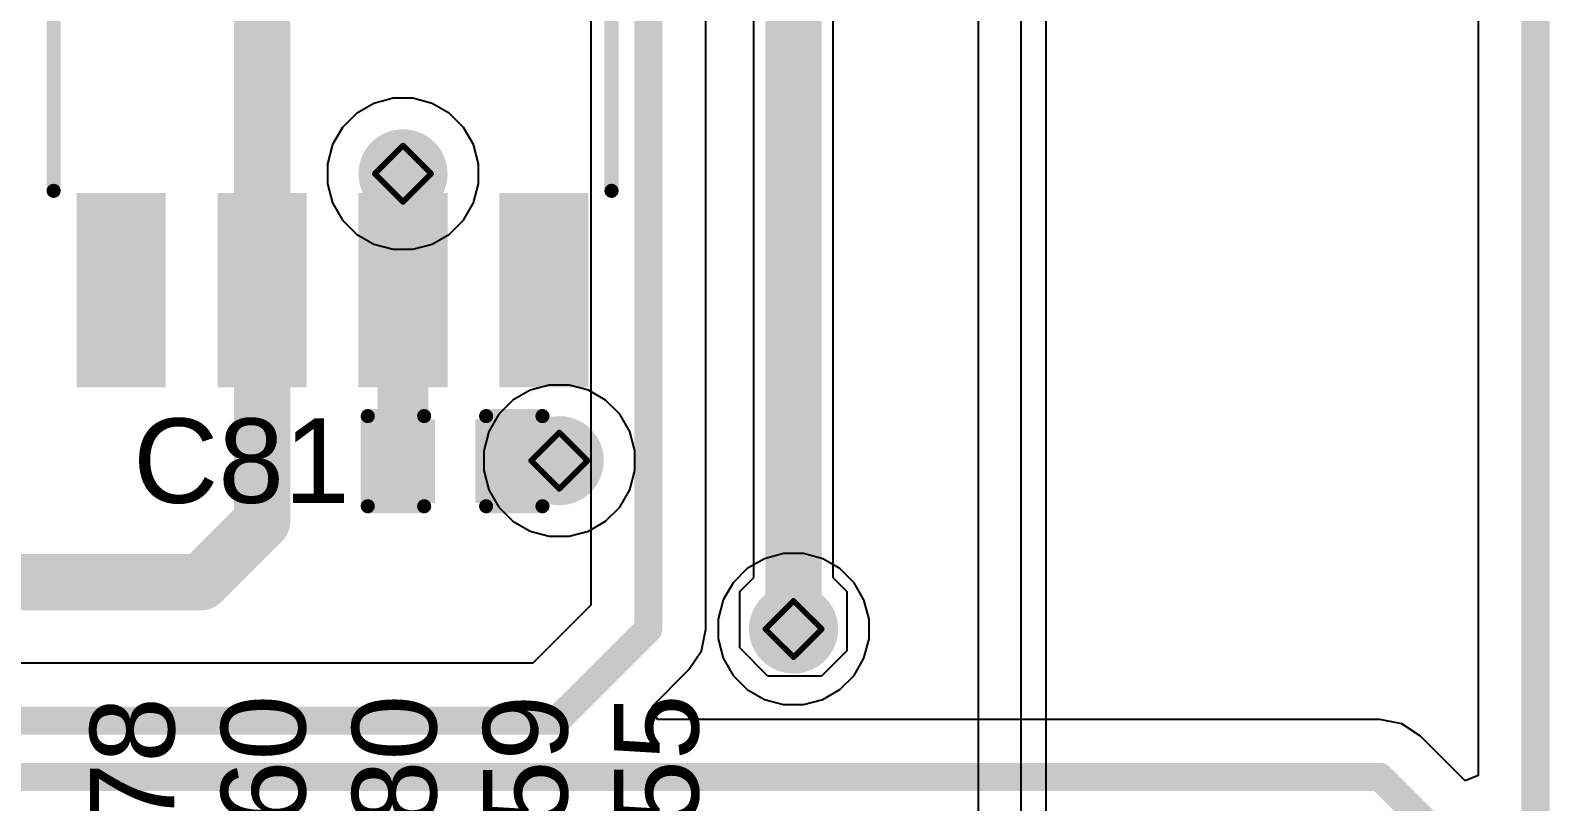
# Model space of a CAD drawing. Header units: inches. Extents: x -17.5 to 14.7, y -6.2 to 5.9.
# Drawn here: x 1.741 to 2.28, y 1.693 to 1.966 of the extents above; entities that cross this region are included whole.
import ezdxf

# ---------------------------------------------------------------- set-up
doc = ezdxf.new("R2010")
doc.units = ezdxf.units.IN
doc.header["$MEASUREMENT"] = 0
for name, color, linetype in [('Bottom Layer', 5, 'Continuous'), ('Bottom Solder', 6, 'Continuous'), ('Drill Drawing', 1, 'Continuous'), ('Ground Layer', 76, 'Continuous'), ('Power Layer', 16, 'Continuous'), ('Top Layer', 1, 'Continuous'), ('Top Overlay', 2, 'Continuous'), ('Top Paste', 8, 'Continuous'), ('Top Solder', 216, 'Continuous'), ('Via Holes', 16, 'Continuous')]:
    doc.layers.add(name, color=color, linetype=linetype)
doc.styles.add('Arial', font='', dxfattribs={"height": 0.2})
doc.styles.get('Arial').set_extended_font_data('Arial')

# ---------------------------------------------------------------- blocks, each defined once
blk = doc.blocks.new('SOIC_8_0_154___3_90___W______2')
at = {"layer": 'Top Layer'}
for points in [[(-0.13681, 0.06319), (-0.13681, 0.08681), (-0.07579, 0.08681), (-0.07579, 0.06319)], [(0.07579, 0.06319), (0.07579, 0.08681), (0.13681, 0.08681), (0.13681, 0.06319)], [(-0.13681, 0.01319), (-0.13681, 0.03681), (-0.07579, 0.03681), (-0.07579, 0.01319)], [(0.07579, 0.01319), (0.07579, 0.03681), (0.13681, 0.03681), (0.13681, 0.01319)], [(-0.13681, -0.03681), (-0.13681, -0.01319), (-0.07579, -0.01319), (-0.07579, -0.03681)], [(0.07579, -0.03681), (0.07579, -0.01319), (0.13681, -0.01319), (0.13681, -0.03681)], [(-0.13681, -0.08681), (-0.13681, -0.06319), (-0.07579, -0.06319), (-0.07579, -0.08681)], [(0.07579, -0.08681), (0.07579, -0.06319), (0.13681, -0.06319), (0.13681, -0.08681)]]:
    blk.add_hatch(color=1, dxfattribs=at).paths.add_polyline_path(points)
at = {"layer": 'Top Overlay'}
blk.add_hatch(color=2, dxfattribs=at).paths.add_polyline_path([(-0.07236, 0.064), (-0.05836, 0.064), (-0.05836, 0.087), (-0.07236, 0.087)])
at = {"layer": 'Top Paste'}
for points in [[(-0.13681, 0.06319), (-0.13681, 0.08681), (-0.07579, 0.08681), (-0.07579, 0.06319)], [(0.07579, 0.06319), (0.07579, 0.08681), (0.13681, 0.08681), (0.13681, 0.06319)], [(-0.13681, 0.01319), (-0.13681, 0.03681), (-0.07579, 0.03681), (-0.07579, 0.01319)], [(0.07579, 0.01319), (0.07579, 0.03681), (0.13681, 0.03681), (0.13681, 0.01319)], [(-0.13681, -0.03681), (-0.13681, -0.01319), (-0.07579, -0.01319), (-0.07579, -0.03681)], [(0.07579, -0.03681), (0.07579, -0.01319), (0.13681, -0.01319), (0.13681, -0.03681)], [(-0.13681, -0.08681), (-0.13681, -0.06319), (-0.07579, -0.06319), (-0.07579, -0.08681)], [(0.07579, -0.08681), (0.07579, -0.06319), (0.13681, -0.06319), (0.13681, -0.08681)]]:
    blk.add_hatch(color=8, dxfattribs=at).paths.add_polyline_path(points)
at = {"layer": 'Top Solder'}
for points in [[(-0.14081, 0.05919), (-0.14081, 0.09081), (-0.07179, 0.09081), (-0.07179, 0.05919)], [(0.07179, 0.05919), (0.07179, 0.09081), (0.14081, 0.09081), (0.14081, 0.05919)], [(-0.14081, 0.00919), (-0.14081, 0.04081), (-0.07179, 0.04081), (-0.07179, 0.00919)], [(0.07179, 0.00919), (0.07179, 0.04081), (0.14081, 0.04081), (0.14081, 0.00919)], [(-0.14081, -0.04081), (-0.14081, -0.00919), (-0.07179, -0.00919), (-0.07179, -0.04081)], [(0.07179, -0.04081), (0.07179, -0.00919), (0.14081, -0.00919), (0.14081, -0.04081)], [(-0.14081, -0.09081), (-0.14081, -0.05919), (-0.07179, -0.05919), (-0.07179, -0.09081)], [(0.07179, -0.09081), (0.07179, -0.05919), (0.14081, -0.05919), (0.14081, -0.09081)]]:
    blk.add_hatch(color=216, dxfattribs=at).paths.add_polyline_path(points)
at = {"layer": 'Top Overlay'}
for points in [[(0.071, 0.099, 0.005, 0.005, 0), (-0.072, 0.099, 0.005, 0.005, 0)], [(-0.14937, 0.071, 0.005, 0.005, 0), (-0.14937, 0.081, 0.005, 0.005, 0)], [(-0.14437, 0.076, 0.005, 0.005, 0), (-0.14937, 0.081, 0.005, 0.005, 0)], [(-0.14937, 0.071, 0.005, 0.005, 0), (-0.14437, 0.076, 0.005, 0.005, 0)], [(0.071, -0.099, 0.005, 0.005, 0), (-0.072, -0.099, 0.005, 0.005, 0)]]:
    blk.add_lwpolyline(points, format="xyseb", dxfattribs=at)
for points in [[(-0.07325, 0.099, 0.0025, 0.0025, 1), (-0.07075, 0.099, 0.0025, 0.0025, 1)], [(0.06975, 0.099, 0.0025, 0.0025, 1), (0.07225, 0.099, 0.0025, 0.0025, 1)], [(-0.15062, 0.081, 0.0025, 0.0025, 1), (-0.14812, 0.081, 0.0025, 0.0025, 1)], [(-0.15062, 0.081, 0.0025, 0.0025, 1), (-0.14812, 0.081, 0.0025, 0.0025, 1)], [(-0.14562, 0.076, 0.0025, 0.0025, 1), (-0.14312, 0.076, 0.0025, 0.0025, 1)], [(-0.14562, 0.076, 0.0025, 0.0025, 1), (-0.14312, 0.076, 0.0025, 0.0025, 1)], [(-0.15062, 0.071, 0.0025, 0.0025, 1), (-0.14812, 0.071, 0.0025, 0.0025, 1)], [(-0.15062, 0.071, 0.0025, 0.0025, 1), (-0.14812, 0.071, 0.0025, 0.0025, 1)], [(-0.07325, -0.099, 0.0025, 0.0025, 1), (-0.07075, -0.099, 0.0025, 0.0025, 1)], [(0.06975, -0.099, 0.0025, 0.0025, 1), (0.07225, -0.099, 0.0025, 0.0025, 1)]]:
    blk.add_lwpolyline(points, format="xyseb", close=True, dxfattribs=at)
blk = doc.blocks.new('C___0402_40')
at = {"layer": 'Top Layer'}
for points in [[(-0.0275, -0.0125), (-0.0275, 0.0125), (-0.0095, 0.0125), (-0.0095, -0.0125)], [(0.0095, -0.0125), (0.0095, 0.0125), (0.0275, 0.0125), (0.0275, -0.0125)]]:
    blk.add_hatch(color=1, dxfattribs=at).paths.add_polyline_path(points)
at = {"layer": 'Top Paste'}
for points in [[(-0.0275, -0.0125), (-0.0275, 0.0125), (-0.0095, 0.0125), (-0.0095, -0.0125)], [(0.0095, -0.0125), (0.0095, 0.0125), (0.0275, 0.0125), (0.0275, -0.0125)]]:
    blk.add_hatch(color=8, dxfattribs=at).paths.add_polyline_path(points)
at = {"layer": 'Top Solder'}
for points in [[(-0.02986, -0.01486), (-0.02986, 0.01486), (-0.00714, 0.01486), (-0.00714, -0.01486)], [(0.00714, -0.01486), (0.00714, 0.01486), (0.02986, 0.01486), (0.02986, -0.01486)]]:
    blk.add_hatch(color=216, dxfattribs=at).paths.add_polyline_path(points)
at = {"layer": 'Top Overlay'}
for points in [[(-0.031, 0.016, 0.005, 0.005, 0), (-0.011, 0.016, 0.005, 0.005, 0)], [(-0.031, -0.016, 0.005, 0.005, 0), (-0.031, 0.016, 0.005, 0.005, 0)], [(0.011, 0.016, 0.005, 0.005, 0), (0.031, 0.016, 0.005, 0.005, 0)], [(0.031, -0.016, 0.005, 0.005, 0), (0.031, 0.016, 0.005, 0.005, 0)], [(-0.031, -0.016, 0.005, 0.005, 0), (-0.011, -0.016, 0.005, 0.005, 0)], [(0.011, -0.016, 0.005, 0.005, 0), (0.031, -0.016, 0.005, 0.005, 0)]]:
    blk.add_lwpolyline(points, format="xyseb", dxfattribs=at)
for points in [[(-0.03225, 0.016, 0.0025, 0.0025, 1), (-0.02975, 0.016, 0.0025, 0.0025, 1)], [(-0.03225, 0.016, 0.0025, 0.0025, 1), (-0.02975, 0.016, 0.0025, 0.0025, 1)], [(-0.01225, 0.016, 0.0025, 0.0025, 1), (-0.00975, 0.016, 0.0025, 0.0025, 1)], [(0.00975, 0.016, 0.0025, 0.0025, 1), (0.01225, 0.016, 0.0025, 0.0025, 1)], [(0.02975, 0.016, 0.0025, 0.0025, 1), (0.03225, 0.016, 0.0025, 0.0025, 1)], [(0.02975, 0.016, 0.0025, 0.0025, 1), (0.03225, 0.016, 0.0025, 0.0025, 1)], [(-0.03225, -0.016, 0.0025, 0.0025, 1), (-0.02975, -0.016, 0.0025, 0.0025, 1)], [(-0.03225, -0.016, 0.0025, 0.0025, 1), (-0.02975, -0.016, 0.0025, 0.0025, 1)], [(-0.01225, -0.016, 0.0025, 0.0025, 1), (-0.00975, -0.016, 0.0025, 0.0025, 1)], [(0.00975, -0.016, 0.0025, 0.0025, 1), (0.01225, -0.016, 0.0025, 0.0025, 1)], [(0.02975, -0.016, 0.0025, 0.0025, 1), (0.03225, -0.016, 0.0025, 0.0025, 1)], [(0.02975, -0.016, 0.0025, 0.0025, 1), (0.03225, -0.016, 0.0025, 0.0025, 1)]]:
    blk.add_lwpolyline(points, format="xyseb", close=True, dxfattribs=at)

msp = doc.modelspace()

# ---------------------------------------------------------------- hatches: boundary and pattern name
at = {"layer": 'Bottom Layer'}
h = msp.add_hatch(color=5, dxfattribs=at)
edge = h.paths.add_edge_path()
edge.add_arc((1.87311, 1.91553), 0.01181, 0, 360)
h = msp.add_hatch(color=5, dxfattribs=at)
edge = h.paths.add_edge_path()
edge.add_arc((1.92857, 1.81365), 0.01181, 0, 360)
h = msp.add_hatch(color=5, dxfattribs=at)
edge = h.paths.add_edge_path()
edge.add_arc((2.01172, 1.75386), 0.01181, 0, 360)
at = {"layer": 'Bottom Solder'}
h = msp.add_hatch(color=6, dxfattribs=at)
edge = h.paths.add_edge_path()
edge.add_arc((1.87311, 1.91553), 0.01581, 0, 360)
h = msp.add_hatch(color=6, dxfattribs=at)
edge = h.paths.add_edge_path()
edge.add_arc((1.92857, 1.81365), 0.01581, 0, 360)
h = msp.add_hatch(color=6, dxfattribs=at)
edge = h.paths.add_edge_path()
edge.add_arc((2.01172, 1.75386), 0.01581, 0, 360)
at = {"layer": 'Ground Layer'}
h = msp.add_hatch(color=76, dxfattribs=at)
edge = h.paths.add_edge_path()
edge.add_arc((1.87311, 1.91553), 0.01181, 0, 360)
h = msp.add_hatch(color=76, dxfattribs=at)
edge = h.paths.add_edge_path()
edge.add_arc((1.92857, 1.81365), 0.01181, 0, 360)
h = msp.add_hatch(color=76, dxfattribs=at)
edge = h.paths.add_edge_path()
edge.add_arc((2.01172, 1.75386), 0.01181, 0, 360)
at = {"layer": 'Power Layer'}
h = msp.add_hatch(color=16, dxfattribs=at)
edge = h.paths.add_edge_path()
edge.add_arc((1.87311, 1.91553), 0.01181, 0, 360)
h = msp.add_hatch(color=16, dxfattribs=at)
edge = h.paths.add_edge_path()
edge.add_arc((1.92857, 1.81365), 0.01181, 0, 360)
h = msp.add_hatch(color=16, dxfattribs=at)
edge = h.paths.add_edge_path()
edge.add_arc((2.01172, 1.75386), 0.01181, 0, 360)
at = {"layer": 'Top Layer'}
h = msp.add_hatch(color=1, dxfattribs=at)
edge = h.paths.add_edge_path()
edge.add_arc((1.87311, 1.91553), 0.01181, 0, 360)
for points in [[(1.86131, 1.84366), (1.88491, 1.84366), (1.88491, 1.91553), (1.86131, 1.91553)], [(1.86411, 1.81447), (1.88211, 1.81447), (1.88211, 1.87417), (1.86411, 1.87417)], [(1.90111, 1.82545), (1.90111, 1.80185), (1.92959, 1.80185), (1.92959, 1.82545)]]:
    msp.add_hatch(color=1, dxfattribs=at).paths.add_polyline_path(points)
h = msp.add_hatch(color=1, dxfattribs=at)
edge = h.paths.add_edge_path()
edge.add_arc((1.92857, 1.81365), 0.01181, 0, 360)
h = msp.add_hatch(color=1, dxfattribs=at)
edge = h.paths.add_edge_path()
edge.add_arc((2.01172, 1.75386), 0.01181, 0, 360)
at = {"layer": 'Top Solder'}
h = msp.add_hatch(color=216, dxfattribs=at)
edge = h.paths.add_edge_path()
edge.add_arc((1.87311, 1.91553), 0.01581, 0, 360)
h = msp.add_hatch(color=216, dxfattribs=at)
edge = h.paths.add_edge_path()
edge.add_arc((1.92857, 1.81365), 0.01581, 0, 360)
h = msp.add_hatch(color=216, dxfattribs=at)
edge = h.paths.add_edge_path()
edge.add_arc((2.01172, 1.75386), 0.01581, 0, 360)
at = {"layer": 'Via Holes'}
h = msp.add_hatch(color=7, dxfattribs=at)
edge = h.paths.add_edge_path()
edge.add_arc((1.87311, 1.91553), 0.00591, 0, 360)
h = msp.add_hatch(color=7, dxfattribs=at)
edge = h.paths.add_edge_path()
edge.add_arc((1.92857, 1.81365), 0.00591, 0, 360)
h = msp.add_hatch(color=7, dxfattribs=at)
edge = h.paths.add_edge_path()
edge.add_arc((2.01172, 1.75386), 0.00591, 0, 360)

# ---------------------------------------------------------------- linework, layer by layer
at = {"layer": 'Bottom Layer'}
for p, q in [((2.25468, 2.16856), (2.25468, 1.70186)), ((1.93977, 2.11414), (1.93977, 1.76231)), ((1.98056, 1.75386), (1.98056, 2.11414)), ((1.86958, 1.94234), (1.86276, 1.94052)), ((1.87664, 1.94234), (1.86958, 1.94234)), ((1.88346, 1.94052), (1.87664, 1.94234)), ((1.85664, 1.93699), (1.85165, 1.932)), ((1.86276, 1.94052), (1.85664, 1.93699)), ((1.88957, 1.93699), (1.88346, 1.94052)), ((1.89456, 1.932), (1.88957, 1.93699)), ((1.85165, 1.932), (1.84812, 1.92588)), ((1.89809, 1.92588), (1.89456, 1.932)), ((1.84812, 1.92588), (1.8463, 1.91906)), ((1.89992, 1.91906), (1.89809, 1.92588)), ((1.8463, 1.91906), (1.8463, 1.912)), ((1.89992, 1.912), (1.89992, 1.91906)), ((1.8463, 1.912), (1.84812, 1.90518)), ((1.89809, 1.90518), (1.89992, 1.912)), ((1.84812, 1.90518), (1.85165, 1.89907)), ((1.89456, 1.89907), (1.89809, 1.90518)), ((1.85165, 1.89907), (1.85664, 1.89408)), ((1.88957, 1.89408), (1.89456, 1.89907)), ((1.85664, 1.89408), (1.86276, 1.89055)), ((1.88346, 1.89055), (1.88957, 1.89408)), ((1.86276, 1.89055), (1.86958, 1.88872)), ((1.86958, 1.88872), (1.87664, 1.88872)), ((1.87664, 1.88872), (1.88346, 1.89055)), ((1.93977, 1.76231), (1.91919, 1.74173)), ((1.979, 1.74606), (1.98056, 1.75386)), ((1.91919, 1.74173), (1.6309, 1.74173)), ((1.97458, 1.73944), (1.979, 1.74606)), ((1.96149, 1.72635), (1.97458, 1.73944)), ((1.97458, 1.73944), (1.97458, 1.73944)), ((1.9634, 1.72173), (1.96149, 1.72635)), ((2.21983, 1.72173), (1.9634, 1.72173)), ((2.22763, 1.72018), (2.21983, 1.72173)), ((2.23425, 1.71576), (2.22763, 1.72018)), ((2.25006, 1.69994), (2.23425, 1.71576)), ((2.25468, 1.70186), (2.25006, 1.69994))]:
    msp.add_line(p, q, dxfattribs=at)
for points in [[(2.27507, 1.32072, 0.01, 0.01, 0), (2.27507, 2.17701, 0.01, 0.01, 0)], [(1.96016, 1.75386, 0.01, 0.01, 0), (1.96016, 2.13167, 0.01, 0.01, 0)], [(1.92764, 1.72134, 0.01, 0.01, 0), (1.96016, 1.75386, 0.01, 0.01, 0)], [(1.20386, 1.72134, 0.01, 0.01, 0), (1.92764, 1.72134, 0.01, 0.01, 0)], [(1.25893, 1.70134, 0.01, 0.01, 0), (2.21983, 1.70134, 0.01, 0.01, 0)], [(2.21983, 1.70134, 0.01, 0.01, 0), (2.25453, 1.66663, 0.01, 0.01, 0)]]:
    msp.add_lwpolyline(points, format="xyseb", dxfattribs=at)
for points in [[(1.95766, 1.75386, 0.005, 0.005, 1), (1.96266, 1.75386, 0.005, 0.005, 1)], [(1.95766, 1.75386, 0.005, 0.005, 1), (1.96266, 1.75386, 0.005, 0.005, 1)], [(1.92514, 1.72134, 0.005, 0.005, 1), (1.93014, 1.72134, 0.005, 0.005, 1)], [(1.92514, 1.72134, 0.005, 0.005, 1), (1.93014, 1.72134, 0.005, 0.005, 1)], [(2.21733, 1.70134, 0.005, 0.005, 1), (2.22233, 1.70134, 0.005, 0.005, 1)], [(2.21733, 1.70134, 0.005, 0.005, 1), (2.22233, 1.70134, 0.005, 0.005, 1)]]:
    msp.add_lwpolyline(points, format="xyseb", close=True, dxfattribs=at)
at = {"layer": 'Drill Drawing'}
for points in [[(1.86311, 1.91553, 0.002, 0.002, 0), (1.87311, 1.92553, 0.002, 0.002, 0)], [(1.87311, 1.92553, 0.002, 0.002, 0), (1.88311, 1.91553, 0.002, 0.002, 0)], [(1.86311, 1.91553, 0.002, 0.002, 0), (1.87311, 1.90553, 0.002, 0.002, 0)], [(1.87311, 1.90553, 0.002, 0.002, 0), (1.88311, 1.91553, 0.002, 0.002, 0)], [(1.91857, 1.81365, 0.002, 0.002, 0), (1.92857, 1.82365, 0.002, 0.002, 0)], [(1.92857, 1.82365, 0.002, 0.002, 0), (1.93857, 1.81365, 0.002, 0.002, 0)], [(1.91857, 1.81365, 0.002, 0.002, 0), (1.92857, 1.80365, 0.002, 0.002, 0)], [(1.92857, 1.80365, 0.002, 0.002, 0), (1.93857, 1.81365, 0.002, 0.002, 0)], [(2.00172, 1.75386, 0.002, 0.002, 0), (2.01172, 1.76386, 0.002, 0.002, 0)], [(2.01172, 1.76386, 0.002, 0.002, 0), (2.02172, 1.75386, 0.002, 0.002, 0)], [(2.00172, 1.75386, 0.002, 0.002, 0), (2.01172, 1.74386, 0.002, 0.002, 0)], [(2.01172, 1.74386, 0.002, 0.002, 0), (2.02172, 1.75386, 0.002, 0.002, 0)]]:
    msp.add_lwpolyline(points, format="xyseb", dxfattribs=at)
for points in [[(1.87261, 1.92553, 0.001, 0.001, 1), (1.87361, 1.92553, 0.001, 0.001, 1)], [(1.87261, 1.92553, 0.001, 0.001, 1), (1.87361, 1.92553, 0.001, 0.001, 1)], [(1.86261, 1.91553, 0.001, 0.001, 1), (1.86361, 1.91553, 0.001, 0.001, 1)], [(1.86261, 1.91553, 0.001, 0.001, 1), (1.86361, 1.91553, 0.001, 0.001, 1)], [(1.88261, 1.91553, 0.001, 0.001, 1), (1.88361, 1.91553, 0.001, 0.001, 1)], [(1.88261, 1.91553, 0.001, 0.001, 1), (1.88361, 1.91553, 0.001, 0.001, 1)], [(1.87261, 1.90553, 0.001, 0.001, 1), (1.87361, 1.90553, 0.001, 0.001, 1)], [(1.87261, 1.90553, 0.001, 0.001, 1), (1.87361, 1.90553, 0.001, 0.001, 1)], [(1.92807, 1.82365, 0.001, 0.001, 1), (1.92907, 1.82365, 0.001, 0.001, 1)], [(1.92807, 1.82365, 0.001, 0.001, 1), (1.92907, 1.82365, 0.001, 0.001, 1)], [(1.91807, 1.81365, 0.001, 0.001, 1), (1.91907, 1.81365, 0.001, 0.001, 1)], [(1.91807, 1.81365, 0.001, 0.001, 1), (1.91907, 1.81365, 0.001, 0.001, 1)], [(1.93807, 1.81365, 0.001, 0.001, 1), (1.93907, 1.81365, 0.001, 0.001, 1)], [(1.93807, 1.81365, 0.001, 0.001, 1), (1.93907, 1.81365, 0.001, 0.001, 1)], [(1.92807, 1.80365, 0.001, 0.001, 1), (1.92907, 1.80365, 0.001, 0.001, 1)], [(1.92807, 1.80365, 0.001, 0.001, 1), (1.92907, 1.80365, 0.001, 0.001, 1)], [(2.01122, 1.76386, 0.001, 0.001, 1), (2.01222, 1.76386, 0.001, 0.001, 1)], [(2.01122, 1.76386, 0.001, 0.001, 1), (2.01222, 1.76386, 0.001, 0.001, 1)], [(2.00122, 1.75386, 0.001, 0.001, 1), (2.00222, 1.75386, 0.001, 0.001, 1)], [(2.00122, 1.75386, 0.001, 0.001, 1), (2.00222, 1.75386, 0.001, 0.001, 1)], [(2.02122, 1.75386, 0.001, 0.001, 1), (2.02222, 1.75386, 0.001, 0.001, 1)], [(2.02122, 1.75386, 0.001, 0.001, 1), (2.02222, 1.75386, 0.001, 0.001, 1)], [(2.01122, 1.74386, 0.001, 0.001, 1), (2.01222, 1.74386, 0.001, 0.001, 1)], [(2.01122, 1.74386, 0.001, 0.001, 1), (2.01222, 1.74386, 0.001, 0.001, 1)]]:
    msp.add_lwpolyline(points, format="xyseb", close=True, dxfattribs=at)
at = {"layer": 'Ground Layer'}
for p, q in [((1.86958, 1.94234), (1.86276, 1.94052)), ((1.87664, 1.94234), (1.86958, 1.94234)), ((1.88346, 1.94052), (1.87664, 1.94234)), ((1.85664, 1.93699), (1.85165, 1.932)), ((1.86276, 1.94052), (1.85664, 1.93699)), ((1.88957, 1.93699), (1.88346, 1.94052)), ((1.89456, 1.932), (1.88957, 1.93699)), ((1.85165, 1.932), (1.84812, 1.92588)), ((1.89809, 1.92588), (1.89456, 1.932)), ((1.84812, 1.92588), (1.8463, 1.91906)), ((1.89992, 1.91906), (1.89809, 1.92588)), ((1.8463, 1.91906), (1.8463, 1.912)), ((1.89992, 1.912), (1.89992, 1.91906)), ((1.8463, 1.912), (1.84812, 1.90518)), ((1.89809, 1.90518), (1.89992, 1.912)), ((1.84812, 1.90518), (1.85165, 1.89907)), ((1.89456, 1.89907), (1.89809, 1.90518)), ((1.85165, 1.89907), (1.85664, 1.89408)), ((1.88957, 1.89408), (1.89456, 1.89907)), ((1.85664, 1.89408), (1.86276, 1.89055)), ((1.88346, 1.89055), (1.88957, 1.89408)), ((1.86276, 1.89055), (1.86958, 1.88872)), ((1.86958, 1.88872), (1.87664, 1.88872)), ((1.87664, 1.88872), (1.88346, 1.89055))]:
    msp.add_line(p, q, dxfattribs=at)
at = {"layer": 'Power Layer'}
for p, q in [((2.09256, 1.08016), (2.09256, 2.312)), ((2.07726, 2.30567), (2.07726, 1.08649)), ((1.92504, 1.84046), (1.91822, 1.83863)), ((1.9321, 1.84046), (1.92504, 1.84046)), ((1.93892, 1.83863), (1.9321, 1.84046)), ((1.91211, 1.8351), (1.90712, 1.83011)), ((1.91822, 1.83863), (1.91211, 1.8351)), ((1.94503, 1.8351), (1.93892, 1.83863)), ((1.95003, 1.83011), (1.94503, 1.8351)), ((1.90712, 1.83011), (1.90359, 1.824)), ((1.95356, 1.824), (1.95003, 1.83011)), ((1.90359, 1.824), (1.90176, 1.81718)), ((1.95538, 1.81718), (1.95356, 1.824)), ((1.90176, 1.81718), (1.90176, 1.81012)), ((1.95538, 1.81012), (1.95538, 1.81718)), ((1.90176, 1.81012), (1.90359, 1.8033)), ((1.95356, 1.8033), (1.95538, 1.81012)), ((1.90359, 1.8033), (1.90712, 1.79719)), ((1.95003, 1.79719), (1.95356, 1.8033)), ((1.90712, 1.79719), (1.91211, 1.7922)), ((1.94503, 1.7922), (1.95003, 1.79719)), ((1.91211, 1.7922), (1.91822, 1.78867)), ((1.93892, 1.78867), (1.94503, 1.7922)), ((1.91822, 1.78867), (1.92504, 1.78684)), ((1.92504, 1.78684), (1.9321, 1.78684)), ((1.9321, 1.78684), (1.93892, 1.78867)), ((2.00819, 1.78067), (2.00138, 1.77884)), ((2.01525, 1.78067), (2.00819, 1.78067)), ((2.02207, 1.77884), (2.01525, 1.78067)), ((1.99526, 1.77531), (1.99027, 1.77032)), ((2.00138, 1.77884), (1.99526, 1.77531)), ((2.02819, 1.77531), (2.02207, 1.77884)), ((2.03318, 1.77032), (2.02819, 1.77531)), ((1.99027, 1.77032), (1.98674, 1.76421)), ((2.03671, 1.76421), (2.03318, 1.77032)), ((1.98674, 1.76421), (1.98491, 1.75739)), ((2.03854, 1.75739), (2.03671, 1.76421)), ((1.98491, 1.75739), (1.98491, 1.75033)), ((2.03854, 1.75033), (2.03854, 1.75739)), ((1.98491, 1.75033), (1.98674, 1.74351)), ((2.03671, 1.74351), (2.03854, 1.75033)), ((1.98674, 1.74351), (1.99027, 1.7374)), ((2.03318, 1.7374), (2.03671, 1.74351)), ((1.99027, 1.7374), (1.99526, 1.73241)), ((2.02819, 1.73241), (2.03318, 1.7374)), ((1.99526, 1.73241), (2.00138, 1.72888)), ((2.02207, 1.72888), (2.02819, 1.73241)), ((2.00138, 1.72888), (2.00819, 1.72705)), ((2.00819, 1.72705), (2.01525, 1.72705)), ((2.01525, 1.72705), (2.02207, 1.72888))]:
    msp.add_line(p, q, dxfattribs=at)
at = {"layer": 'Top Layer'}
for p, q in [((2.10142, 1.1), (2.10142, 2.33415)), ((2.10142, 1.13294), (2.10142, 2.33415)), ((1.99761, 1.77213), (1.99761, 2.24013)), ((2.02561, 2.23913), (2.02561, 1.77213)), ((1.99261, 1.76713), (1.99761, 1.77213)), ((2.02561, 1.77213), (2.03061, 1.76713)), ((1.99261, 1.74713), (1.99261, 1.76713)), ((2.03061, 1.76713), (2.03061, 1.74613)), ((2.00261, 1.73713), (1.99261, 1.74713)), ((2.03061, 1.74613), (2.02161, 1.73713)), ((2.02161, 1.73713), (2.00261, 1.73713))]:
    msp.add_line(p, q, dxfattribs=at)
for points in [[(2.01172, 1.75386, 0.02, 0.02, 0), (2.01172, 2.21861, 0.02, 0.02, 0)], [(1.82311, 1.87417, 0.02, 0.02, 0), (1.82311, 1.98213, 0.02, 0.02, 0)], [(1.87311, 1.87417, 0.01, 0.01, 0), (1.87311, 1.91553, 0.01, 0.01, 0)], [(1.82311, 1.79214, 0.02, 0.02, 0), (1.82311, 1.87517, 0.02, 0.02, 0)], [(1.87311, 1.81347, 0.01, 0.01, 0), (1.87311, 1.87417, 0.01, 0.01, 0)], [(1.91011, 1.81347, 0.01, 0.01, 0), (1.9102, 1.81356, 0.01, 0.01, 0)], [(1.9102, 1.81356, 0.01, 0.01, 0), (1.93348, 1.81356, 0.01, 0.01, 0)], [(1.93348, 1.81356, 0.01, 0.01, 0), (1.93357, 1.81365, 0.01, 0.01, 0)], [(1.80143, 1.77047, 0.02, 0.02, 0), (1.82311, 1.79214, 0.02, 0.02, 0)], [(1.67675, 1.77047, 0.02, 0.02, 0), (1.80143, 1.77047, 0.02, 0.02, 0)]]:
    msp.add_lwpolyline(points, format="xyseb", dxfattribs=at)
for points in [[(1.87061, 1.91553, 0.005, 0.005, 1), (1.87561, 1.91553, 0.005, 0.005, 1)], [(1.81811, 1.87517, 0.01, 0.01, 1), (1.82811, 1.87517, 0.01, 0.01, 1)], [(1.81811, 1.87417, 0.01, 0.01, 1), (1.82811, 1.87417, 0.01, 0.01, 1)], [(1.87061, 1.87417, 0.005, 0.005, 1), (1.87561, 1.87417, 0.005, 0.005, 1)], [(1.87061, 1.87417, 0.005, 0.005, 1), (1.87561, 1.87417, 0.005, 0.005, 1)], [(1.87061, 1.81347, 0.005, 0.005, 1), (1.87561, 1.81347, 0.005, 0.005, 1)], [(1.90761, 1.81347, 0.005, 0.005, 1), (1.91261, 1.81347, 0.005, 0.005, 1)], [(1.9077, 1.81356, 0.005, 0.005, 1), (1.9127, 1.81356, 0.005, 0.005, 1)], [(1.9077, 1.81356, 0.005, 0.005, 1), (1.9127, 1.81356, 0.005, 0.005, 1)], [(1.93098, 1.81356, 0.005, 0.005, 1), (1.93598, 1.81356, 0.005, 0.005, 1)], [(1.93098, 1.81356, 0.005, 0.005, 1), (1.93598, 1.81356, 0.005, 0.005, 1)], [(1.93107, 1.81365, 0.005, 0.005, 1), (1.93607, 1.81365, 0.005, 0.005, 1)], [(1.81811, 1.79214, 0.01, 0.01, 1), (1.82811, 1.79214, 0.01, 0.01, 1)], [(1.81811, 1.79214, 0.01, 0.01, 1), (1.82811, 1.79214, 0.01, 0.01, 1)], [(1.79643, 1.77047, 0.01, 0.01, 1), (1.80643, 1.77047, 0.01, 0.01, 1)], [(1.79643, 1.77047, 0.01, 0.01, 1), (1.80643, 1.77047, 0.01, 0.01, 1)], [(2.00672, 1.75386, 0.01, 0.01, 1), (2.01672, 1.75386, 0.01, 0.01, 1)]]:
    msp.add_lwpolyline(points, format="xyseb", close=True, dxfattribs=at)
at = {"layer": 'Top Solder'}
msp.add_lwpolyline([(2.01172, 1.75386, 0.02, 0.02, 0), (2.01172, 2.22904, 0.02, 0.02, 0)], format="xyseb", dxfattribs=at)
msp.add_lwpolyline([(2.00672, 1.75386, 0.01, 0.01, 1), (2.01672, 1.75386, 0.01, 0.01, 1)], format="xyseb", close=True, dxfattribs=at)

# ---------------------------------------------------------------- block references
at = {"rotation": 270}
msp.add_blockref('SOIC_8_0_154___3_90___W______2', (1.84811, 1.98047), dxfattribs=at)
msp.add_blockref('C___0402_40', (1.89161, 1.81347))

# ---------------------------------------------------------------- texts
at = {"layer": 'Top Overlay', "style": 'Arial'}
for s, rotation, p in [('C81', 360, (1.7773, 1.79865)), ('C78', 90, (1.792, 1.65282)), ('R60', 90, (1.83851, 1.65361)), ('C80', 90, (1.88502, 1.65361)), ('R59', 90, (1.93152, 1.65361)), ('R55', 90, (1.97803, 1.65375))]:
    msp.add_text(s, height=0.03, rotation=rotation, dxfattribs=at).set_placement(p)

doc.saveas('drawing.dxf')
